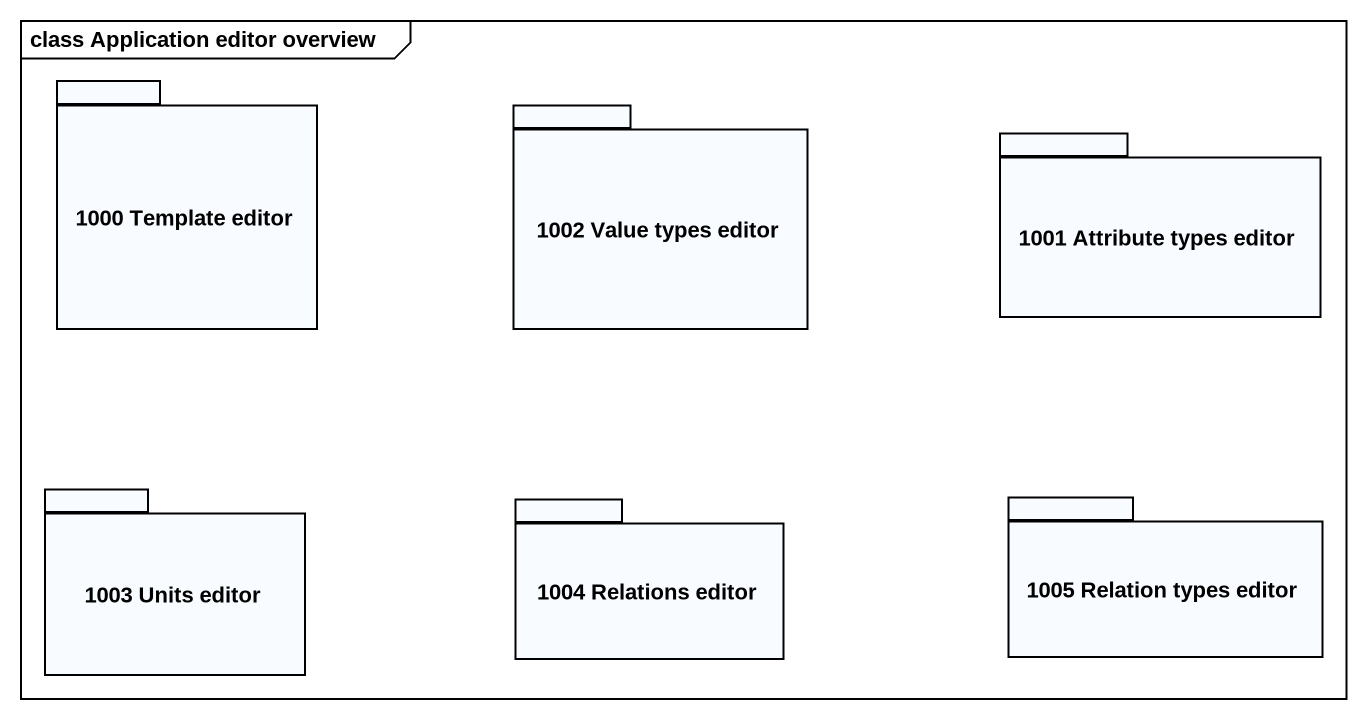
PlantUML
@startuml
mainframe class Application editor overview
package "1000 Template editor" as p1000_Template_editor {
}
package "1002 Value types editor" as p1002_Value_types_editor {
}
package "1001 Attribute types editor" as p1001_Attribute_types_editor {
}
package "1003 Units editor" as p1003_Units_editor {
}
package "1004 Relations editor" as p1004_Relations_editor {
}
package "1005 Relation types editor" as p1005_Relation_types_editor {
}
@enduml
